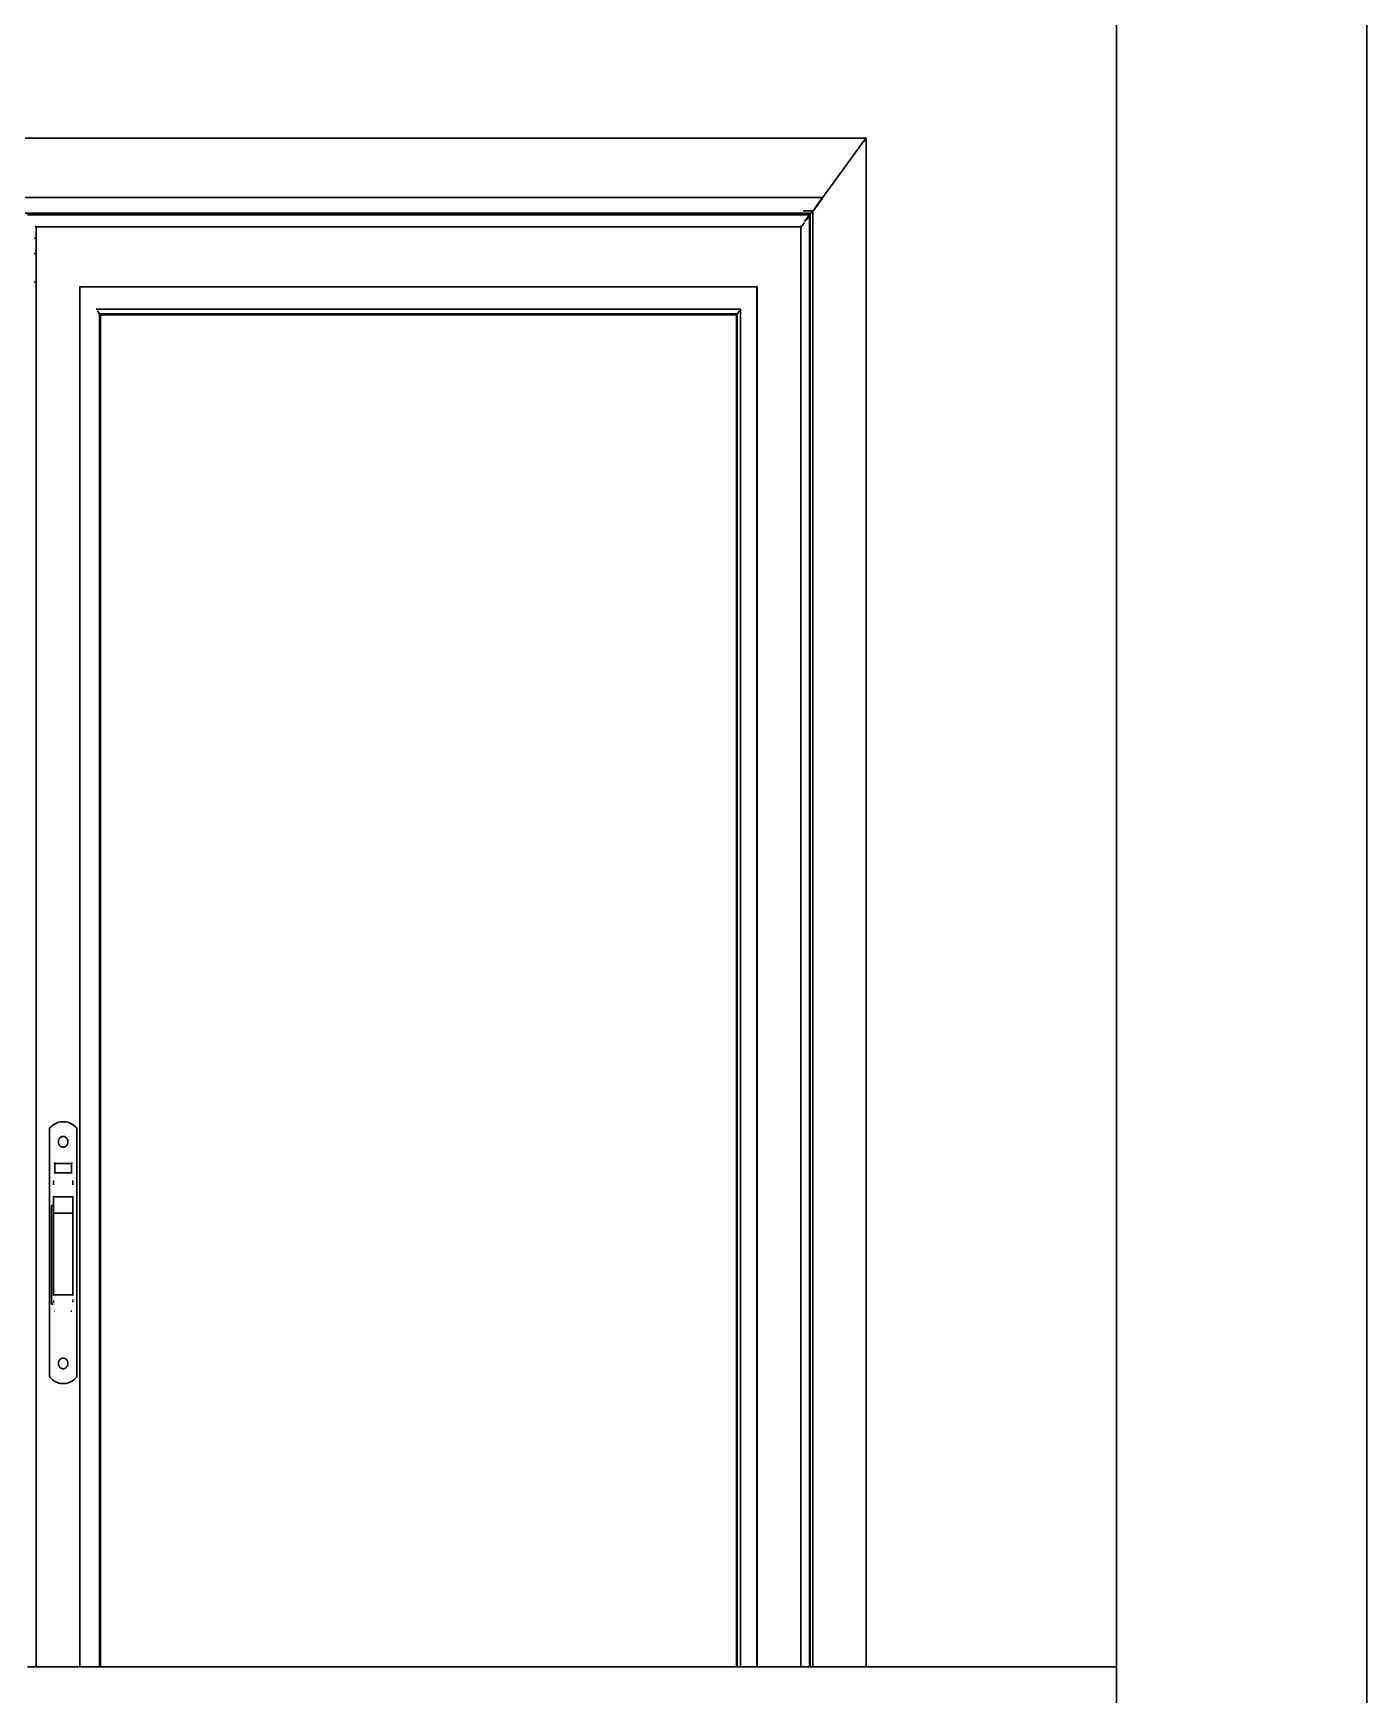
# Model space of a CAD drawing. Header units: inches. Extents: x 5914 to 162157, y -20538 to 282354.
# Drawn here: x 154539.9 to 154585.8, y -20026 to -19968.8 of the extents above; entities that cross this region are included whole.
import ezdxf

# ---------------------------------------------------------------- set-up
doc = ezdxf.new("R2010")
doc.units = ezdxf.units.IN
doc.header["$MEASUREMENT"] = 0
doc.layers.add('ELE1 RA', color=1, linetype='Continuous', lineweight=30)
doc.layers.add('HATCH RA', color=8, linetype='Continuous', lineweight=5)

# ---------------------------------------------------------------- blocks, each defined once
blk = doc.blocks.new('TDG')
at = {"layer": 'ELE1 RA'}
for p, q in [((159202.783, -15524.96), (159202.783, -15839.96)), ((159193.783, -15632.108), (159193.783, -15705.96)), ((159184.771, -15650.962), (159124.798, -15650.96)), ((159183.202, -15653.113), (159184.519, -15651.307)), ((159184.519, -15651.307), (159184.525, -15651.298)), ((159184.525, -15651.298), (159184.544, -15651.273)), ((159184.544, -15651.273), (159184.547, -15651.269)), ((159184.547, -15651.269), (159184.548, -15651.268)), ((159184.548, -15651.268), (159184.55, -15651.265)), ((159184.55, -15651.265), (159184.551, -15651.264)), ((159184.66, -15651.113), (159184.551, -15651.264)), ((159184.66, -15651.113), (159184.668, -15651.103)), ((159184.668, -15651.103), (159184.758, -15650.979)), ((159184.759, -15650.977), (159184.758, -15650.979)), ((159184.759, -15650.977), (159184.764, -15650.971)), ((159184.764, -15650.971), (159184.767, -15650.967)), ((159184.77, -15650.963), (159184.767, -15650.967)), ((159184.767, -15650.967), (159184.767, -15650.967)), ((159184.77, -15650.963), (159184.771, -15650.962)), ((159184.771, -15650.962), (159184.772, -15650.96)), ((159184.783, -15650.96), (159184.772, -15650.96)), ((159184.783, -15705.96), (159184.783, -15650.96)), ((159183.196, -15653.102), (159126.374, -15653.102)), ((159183.206, -15653.125), (159182.859, -15653.601)), ((159183.111, -15653.238), (159183.097, -15653.257)), ((159183.111, -15653.238), (159183.12, -15653.225)), ((159183.121, -15653.223), (159183.12, -15653.225)), ((159183.123, -15653.221), (159183.121, -15653.223)), ((159183.127, -15653.216), (159183.123, -15653.221)), ((159183.127, -15653.216), (159183.137, -15653.202)), ((159183.138, -15653.2), (159183.137, -15653.202)), ((159183.137, -15653.201), (159183.137, -15653.202)), ((159183.182, -15653.141), (159183.138, -15653.2)), ((159183.19, -15653.129), (159183.182, -15653.141)), ((159183.19, -15653.129), (159183.193, -15653.125)), ((159183.193, -15653.125), (159183.196, -15653.121)), ((159183.196, -15653.102), (159183.204, -15653.105)), ((159183.198, -15653.117), (159183.196, -15653.121)), ((159183.198, -15653.117), (159183.201, -15653.114)), ((159183.201, -15653.114), (159183.202, -15653.113)), ((159183.202, -15653.113), (159183.204, -15653.105)), ((159183.207, -15653.11), (159183.202, -15653.113)), ((159183.209, -15653.121), (159183.206, -15653.125)), ((159183.207, -15653.11), (159183.209, -15653.121)), ((159126.781, -15653.66), (159182.789, -15653.66)), ((159154.58, -15653.678), (159154.99, -15653.678)), ((159182.741, -15653.717), (159154.609, -15653.717)), ((159154.99, -15653.678), (159154.971, -15653.704)), ((159154.99, -15653.678), (159154.99, -15653.704)), ((159154.99, -15653.678), (159182.77, -15653.678)), ((159182.844, -15653.583), (159182.512, -15653.583)), ((159182.558, -15653.968), (159182.741, -15653.717)), ((159182.717, -15653.778), (159182.647, -15653.873)), ((159182.741, -15653.745), (159182.717, -15653.778)), ((159182.77, -15653.678), (159182.741, -15653.717)), ((159182.769, -15653.706), (159182.741, -15653.745)), ((159182.741, -15653.717), (159182.741, -15653.745)), ((159182.741, -15653.745), (159182.741, -15705.96)), ((159182.77, -15653.678), (159182.769, -15653.706)), ((159182.769, -15653.706), (159182.772, -15653.703)), ((159182.769, -15653.706), (159182.77, -15705.96)), ((159182.775, -15653.697), (159182.772, -15653.703)), ((159182.775, -15653.697), (159182.778, -15653.694)), ((159182.778, -15653.694), (159182.783, -15653.687)), ((159182.784, -15653.686), (159182.783, -15653.687)), ((159182.785, -15653.685), (159182.784, -15653.686)), ((159182.786, -15653.683), (159182.785, -15653.685)), ((159182.786, -15653.683), (159182.788, -15653.681)), ((159182.788, -15653.681), (159182.8, -15653.664)), ((159182.789, -15653.66), (159182.801, -15653.657)), ((159182.8, -15653.664), (159182.81, -15653.65)), ((159182.801, -15653.657), (159182.81, -15653.65)), ((159182.804, -15653.663), (159182.802, -15653.679)), ((159182.805, -15653.675), (159182.802, -15653.679)), ((159182.804, -15653.663), (159182.81, -15653.65)), ((159182.814, -15653.663), (159182.805, -15653.675)), ((159182.81, -15653.65), (159182.811, -15653.649)), ((159182.811, -15653.649), (159182.812, -15653.648)), ((159182.812, -15653.648), (159182.813, -15653.645)), ((159182.815, -15653.644), (159182.813, -15653.645)), ((159182.814, -15653.663), (159182.859, -15653.604)), ((159182.819, -15653.638), (159182.815, -15653.644)), ((159182.822, -15653.634), (159182.819, -15653.638)), ((159182.826, -15653.628), (159182.822, -15653.634)), ((159182.83, -15653.623), (159182.826, -15653.628)), ((159182.833, -15653.619), (159182.83, -15653.623)), ((159182.834, -15653.617), (159182.833, -15653.619)), ((159182.835, -15653.616), (159182.834, -15653.617)), ((159182.836, -15653.614), (159182.835, -15653.616)), ((159182.838, -15653.612), (159182.836, -15653.614)), ((159182.839, -15653.61), (159182.838, -15653.612)), ((159182.84, -15653.608), (159182.839, -15653.61)), ((159182.846, -15653.601), (159182.84, -15653.608)), ((159182.844, -15653.583), (159182.857, -15653.58)), ((159182.849, -15653.597), (159182.846, -15653.601)), ((159182.856, -15653.587), (159182.849, -15653.597)), ((159182.858, -15653.585), (159182.856, -15653.587)), ((159182.857, -15653.58), (159182.865, -15653.575)), ((159182.865, -15653.575), (159182.858, -15653.585)), ((159182.859, -15653.601), (159182.861, -15653.585)), ((159182.859, -15653.604), (159182.859, -15653.601)), ((159182.859, -15653.604), (159182.859, -15705.96)), ((159182.861, -15653.585), (159182.865, -15653.575)), ((159182.865, -15653.574), (159182.867, -15653.572)), ((159182.865, -15653.575), (159182.865, -15653.574)), ((159182.868, -15653.57), (159182.867, -15653.572)), ((159182.87, -15653.568), (159182.868, -15653.57)), ((159182.871, -15653.567), (159182.87, -15653.568)), ((159182.872, -15653.565), (159182.871, -15653.567)), ((159182.872, -15653.565), (159182.873, -15653.564)), ((159182.873, -15653.564), (159182.874, -15653.563)), ((159182.874, -15653.563), (159182.875, -15653.56)), ((159182.875, -15653.56), (159182.877, -15653.558)), ((159182.877, -15653.558), (159182.878, -15653.556)), ((159182.878, -15653.556), (159182.88, -15653.555)), ((159182.88, -15653.555), (159182.881, -15653.552)), ((159182.881, -15653.552), (159182.885, -15653.547)), ((159182.885, -15653.547), (159182.887, -15653.545)), ((159182.889, -15653.542), (159182.887, -15653.545)), ((159182.889, -15653.542), (159182.895, -15653.533)), ((159182.896, -15653.532), (159182.895, -15653.533)), ((159182.898, -15653.53), (159182.896, -15653.532)), ((159182.899, -15653.529), (159182.898, -15653.53)), ((159182.9, -15653.527), (159182.899, -15653.529)), ((159182.902, -15653.525), (159182.9, -15653.527)), ((159182.903, -15653.523), (159182.902, -15653.525)), ((159182.906, -15653.518), (159182.903, -15653.522)), ((159182.903, -15653.523), (159182.903, -15653.522)), ((159182.906, -15653.518), (159182.907, -15653.516)), ((159182.907, -15653.516), (159182.909, -15653.514)), ((159182.942, -15653.47), (159182.909, -15653.514)), ((159182.942, -15653.47), (159182.943, -15653.468)), ((159182.943, -15653.468), (159182.946, -15653.464)), ((159182.946, -15653.464), (159182.947, -15653.462)), ((159182.947, -15653.462), (159182.949, -15653.459)), ((159182.949, -15653.459), (159182.958, -15653.447)), ((159182.958, -15653.447), (159182.966, -15653.436)), ((159182.966, -15653.436), (159182.967, -15653.435)), ((159182.967, -15653.435), (159182.969, -15653.432)), ((159182.969, -15653.432), (159182.97, -15653.431)), ((159182.97, -15653.431), (159182.981, -15653.415)), ((159182.981, -15653.415), (159182.982, -15653.414)), ((159182.982, -15653.414), (159182.983, -15653.412)), ((159182.983, -15653.412), (159182.984, -15653.411)), ((159182.984, -15653.411), (159182.986, -15653.408)), ((159182.988, -15653.406), (159182.986, -15653.408)), ((159182.988, -15653.406), (159182.994, -15653.398)), ((159182.995, -15653.397), (159182.994, -15653.398)), ((159183, -15653.389), (159182.995, -15653.397)), ((159183.028, -15653.351), (159183, -15653.389)), ((159183.033, -15653.344), (159183.028, -15653.351)), ((159183.041, -15653.333), (159183.033, -15653.344)), ((159183.064, -15653.302), (159183.041, -15653.333)), ((159183.069, -15653.295), (159183.064, -15653.302)), ((159183.069, -15653.295), (159183.07, -15653.293)), ((159183.07, -15653.293), (159183.071, -15653.292)), ((159183.071, -15653.292), (159183.072, -15653.291)), ((159183.072, -15653.291), (159183.073, -15653.29)), ((159183.075, -15653.287), (159183.073, -15653.29)), ((159183.075, -15653.268), (159183.087, -15653.265)), ((159183.075, -15653.287), (159183.077, -15653.284)), ((159183.077, -15653.284), (159183.08, -15653.28)), ((159183.08, -15653.28), (159183.081, -15653.279)), ((159183.081, -15653.279), (159183.082, -15653.277)), ((159183.082, -15653.277), (159183.093, -15653.263)), ((159183.088, -15653.264), (159183.087, -15653.265)), ((159183.093, -15653.263), (159183.09, -15653.271)), ((159183.09, -15653.273), (159183.09, -15653.271)), ((159183.094, -15653.26), (159183.093, -15653.261)), ((159183.093, -15653.261), (159183.093, -15653.263)), ((159183.095, -15653.259), (159183.094, -15653.26)), ((159183.097, -15653.257), (159183.095, -15653.258)), ((159183.095, -15653.258), (159183.095, -15653.259)), ((159154.925, -15654.151), (159154.901, -15654.118)), ((159182.424, -15654.151), (159154.925, -15654.151)), ((159154.925, -15654.151), (159154.925, -15654.561)), ((159182.558, -15653.996), (159182.424, -15654.179)), ((159182.448, -15654.118), (159182.424, -15654.151)), ((159182.424, -15654.179), (159182.424, -15654.151)), ((159182.424, -15705.96), (159182.424, -15654.179)), ((159182.646, -15653.875), (159182.608, -15653.927)), ((159182.647, -15653.873), (159182.646, -15653.875)), ((159154.925, -15654.561), (159154.849, -15654.561)), ((159154.925, -15654.561), (159154.925, -15655.119)), ((159154.849, -15655.119), (159154.925, -15655.119)), ((159154.925, -15655.119), (159154.925, -15656.141)), ((159154.925, -15656.141), (159154.849, -15656.141)), ((159154.925, -15656.141), (159154.925, -15705.96)), ((159156.495, -15705.96), (159156.495, -15656.303)), ((159156.502, -15656.313), (159180.848, -15656.313)), ((159156.502, -15705.96), (159156.502, -15656.313)), ((159180.848, -15656.313), (159180.848, -15705.96)), ((159180.855, -15705.96), (159180.855, -15656.303)), ((159157.087, -15657.116), (159180.262, -15657.116)), ((159157.207, -15657.279), (159157.131, -15657.175)), ((159157.207, -15657.279), (159157.207, -15705.96)), ((159180.143, -15657.279), (159157.207, -15657.279)), ((159157.235, -15657.319), (159157.207, -15657.279)), ((159157.235, -15657.319), (159180.114, -15657.319)), ((159157.235, -15657.319), (159157.235, -15705.96)), ((159180.143, -15657.279), (159180.114, -15657.319)), ((159180.114, -15657.319), (159180.114, -15705.96)), ((159180.143, -15657.279), (159180.219, -15657.175)), ((159180.143, -15705.96), (159180.143, -15657.279)), ((159180.262, -15657.116), (159180.262, -15705.96)), ((159155.404, -15686.587), (159155.44, -15686.546)), ((159155.404, -15695.524), (159155.404, -15686.587)), ((159155.44, -15686.546), (159155.479, -15686.509)), ((159155.479, -15686.509), (159155.519, -15686.476)), ((159155.519, -15686.476), (159155.562, -15686.446)), ((159155.562, -15686.446), (159155.606, -15686.42)), ((159155.606, -15686.42), (159155.652, -15686.397)), ((159155.699, -15686.379), (159155.652, -15686.397)), ((159155.699, -15686.379), (159155.747, -15686.364)), ((159155.747, -15686.364), (159155.797, -15686.354)), ((159155.797, -15686.354), (159155.847, -15686.347)), ((159155.847, -15686.347), (159155.898, -15686.345)), ((159155.898, -15686.345), (159155.948, -15686.347)), ((159155.999, -15686.354), (159155.948, -15686.347)), ((159156.048, -15686.364), (159155.999, -15686.354)), ((159156.048, -15686.364), (159156.096, -15686.379)), ((159156.096, -15686.379), (159156.143, -15686.397)), ((159156.143, -15686.397), (159156.189, -15686.42)), ((159156.234, -15686.446), (159156.189, -15686.42)), ((159156.234, -15686.446), (159156.276, -15686.476)), ((159156.317, -15686.509), (159156.276, -15686.476)), ((159156.317, -15686.509), (159156.355, -15686.546)), ((159156.391, -15686.587), (159156.355, -15686.546)), ((159156.391, -15686.587), (159156.391, -15695.524)), ((159155.727, -15687.051), (159155.726, -15687.058)), ((159155.726, -15687.061), (159155.726, -15687.058)), ((159155.726, -15687.065), (159155.726, -15687.061)), ((159155.726, -15687.068), (159155.726, -15687.065)), ((159155.726, -15687.068), (159155.726, -15687.07)), ((159155.726, -15687.07), (159155.726, -15687.071)), ((159155.726, -15687.075), (159155.726, -15687.071)), ((159155.726, -15687.078), (159155.726, -15687.075)), ((159155.726, -15687.082), (159155.726, -15687.078)), ((159155.727, -15687.085), (159155.726, -15687.082)), ((159155.728, -15687.044), (159155.727, -15687.048)), ((159155.727, -15687.048), (159155.727, -15687.051)), ((159155.727, -15687.085), (159155.727, -15687.088)), ((159155.727, -15687.092), (159155.727, -15687.088)), ((159155.728, -15687.095), (159155.727, -15687.092)), ((159155.728, -15687.041), (159155.729, -15687.038)), ((159155.728, -15687.044), (159155.728, -15687.041)), ((159155.728, -15687.095), (159155.728, -15687.098)), ((159155.728, -15687.098), (159155.729, -15687.102)), ((159155.729, -15687.034), (159155.73, -15687.028)), ((159155.729, -15687.034), (159155.729, -15687.038)), ((159155.729, -15687.102), (159155.729, -15687.105)), ((159155.729, -15687.105), (159155.73, -15687.109)), ((159155.73, -15687.028), (159155.731, -15687.024)), ((159155.73, -15687.112), (159155.73, -15687.109)), ((159155.732, -15687.119), (159155.73, -15687.112)), ((159155.731, -15687.024), (159155.732, -15687.021)), ((159155.733, -15687.014), (159155.732, -15687.018)), ((159155.732, -15687.018), (159155.732, -15687.021)), ((159155.732, -15687.119), (159155.732, -15687.121)), ((159155.732, -15687.121), (159155.733, -15687.125)), ((159155.733, -15687.014), (159155.734, -15687.011)), ((159155.733, -15687.125), (159155.734, -15687.129)), ((159155.734, -15687.011), (159155.735, -15687.009)), ((159155.735, -15687.132), (159155.734, -15687.129)), ((159155.735, -15687.009), (159155.74, -15686.993)), ((159155.737, -15687.136), (159155.735, -15687.132)), ((159155.738, -15687.139), (159155.737, -15687.136)), ((159155.739, -15687.142), (159155.738, -15687.139)), ((159155.739, -15687.142), (159155.74, -15687.145)), ((159155.74, -15686.993), (159155.742, -15686.989)), ((159155.741, -15687.148), (159155.74, -15687.145)), ((159155.742, -15687.15), (159155.741, -15687.148)), ((159155.742, -15686.988), (159155.743, -15686.986)), ((159155.742, -15686.989), (159155.742, -15686.988)), ((159155.743, -15687.152), (159155.742, -15687.15)), ((159155.742, -15687.15), (159155.742, -15687.151)), ((159155.743, -15687.152), (159155.742, -15687.151)), ((159155.743, -15686.986), (159155.744, -15686.983)), ((159155.743, -15687.152), (159155.744, -15687.154)), ((159155.746, -15686.98), (159155.744, -15686.983)), ((159155.745, -15687.157), (159155.744, -15687.154)), ((159155.746, -15687.159), (159155.745, -15687.157)), ((159155.748, -15686.974), (159155.746, -15686.98)), ((159155.747, -15687.161), (159155.746, -15687.159)), ((159155.749, -15687.165), (159155.747, -15687.161)), ((159155.752, -15686.969), (159155.748, -15686.974)), ((159155.749, -15687.165), (159155.75, -15687.167)), ((159155.751, -15687.169), (159155.75, -15687.167)), ((159155.752, -15687.172), (159155.751, -15687.169)), ((159155.754, -15686.964), (159155.752, -15686.969)), ((159155.752, -15687.172), (159155.754, -15687.175)), ((159155.755, -15686.963), (159155.754, -15686.964)), ((159155.755, -15687.177), (159155.754, -15687.175)), ((159155.756, -15686.96), (159155.755, -15686.963)), ((159155.757, -15687.18), (159155.755, -15687.177)), ((159155.758, -15686.957), (159155.756, -15686.96)), ((159155.757, -15687.18), (159155.759, -15687.183)), ((159155.758, -15686.957), (159155.76, -15686.954)), ((159155.761, -15687.186), (159155.759, -15687.183)), ((159155.76, -15686.954), (159155.764, -15686.949)), ((159155.763, -15687.189), (159155.761, -15687.186)), ((159155.763, -15687.189), (159155.765, -15687.191)), ((159155.766, -15686.946), (159155.764, -15686.949)), ((159155.765, -15687.191), (159155.767, -15687.194)), ((159155.766, -15686.945), (159155.768, -15686.944)), ((159155.766, -15686.946), (159155.766, -15686.945)), ((159155.768, -15687.196), (159155.767, -15687.194)), ((159155.77, -15686.941), (159155.768, -15686.943)), ((159155.768, -15686.943), (159155.768, -15686.944)), ((159155.77, -15687.198), (159155.768, -15687.196)), ((159155.785, -15686.924), (159155.77, -15686.941)), ((159155.771, -15687.199), (159155.77, -15687.198)), ((159155.771, -15687.199), (159155.775, -15687.204)), ((159155.775, -15687.204), (159155.777, -15687.207)), ((159155.777, -15687.207), (159155.779, -15687.209)), ((159155.781, -15687.212), (159155.779, -15687.209)), ((159155.783, -15687.214), (159155.781, -15687.212)), ((159155.785, -15687.216), (159155.783, -15687.214)), ((159155.787, -15686.922), (159155.785, -15686.924)), ((159155.786, -15687.216), (159155.785, -15687.216)), ((159155.786, -15687.216), (159155.793, -15687.223)), ((159155.79, -15686.92), (159155.787, -15686.922)), ((159155.794, -15686.915), (159155.79, -15686.92)), ((159155.798, -15687.227), (159155.793, -15687.223)), ((159155.794, -15686.915), (159155.797, -15686.913)), ((159155.797, -15686.913), (159155.802, -15686.909)), ((159155.8, -15687.229), (159155.798, -15687.227)), ((159155.8, -15687.229), (159155.801, -15687.229)), ((159155.801, -15687.229), (159155.804, -15687.232)), ((159155.802, -15686.909), (159155.804, -15686.908)), ((159155.807, -15686.906), (159155.804, -15686.908)), ((159155.804, -15687.232), (159155.805, -15687.232)), ((159155.811, -15687.236), (159155.805, -15687.232)), ((159155.807, -15686.906), (159155.809, -15686.904)), ((159155.809, -15686.904), (159155.811, -15686.903)), ((159155.809, -15686.904), (159155.81, -15686.904)), ((159155.81, -15686.904), (159155.811, -15686.903)), ((159155.813, -15686.902), (159155.811, -15686.903)), ((159155.816, -15687.239), (159155.811, -15687.236)), ((159155.813, -15686.902), (159155.819, -15686.898)), ((159155.818, -15687.241), (159155.816, -15687.239)), ((159155.821, -15687.242), (159155.818, -15687.241)), ((159155.819, -15686.898), (159155.82, -15686.897)), ((159155.82, -15686.897), (159155.824, -15686.895)), ((159155.825, -15687.245), (159155.821, -15687.242)), ((159155.826, -15686.894), (159155.824, -15686.895)), ((159155.824, -15686.895), (159155.825, -15686.894)), ((159155.826, -15686.894), (159155.825, -15686.894)), ((159155.825, -15687.245), (159155.826, -15687.245)), ((159155.826, -15686.894), (159155.828, -15686.893)), ((159155.828, -15687.246), (159155.826, -15687.245)), ((159155.828, -15686.893), (159155.831, -15686.892)), ((159155.828, -15687.246), (159155.845, -15687.253)), ((159155.831, -15686.892), (159155.833, -15686.891)), ((159155.836, -15686.889), (159155.833, -15686.891)), ((159155.836, -15686.889), (159155.839, -15686.888)), ((159155.842, -15686.887), (159155.839, -15686.888)), ((159155.842, -15686.887), (159155.845, -15686.886)), ((159155.848, -15686.885), (159155.845, -15686.886)), ((159155.845, -15687.253), (159155.846, -15687.254)), ((159155.848, -15687.255), (159155.846, -15687.254)), ((159155.872, -15686.879), (159155.848, -15686.885)), ((159155.852, -15687.256), (159155.848, -15687.255)), ((159155.855, -15687.257), (159155.852, -15687.256)), ((159155.858, -15687.257), (159155.855, -15687.257)), ((159155.858, -15687.257), (159155.863, -15687.259)), ((159155.866, -15687.26), (159155.863, -15687.259)), ((159155.869, -15687.26), (159155.866, -15687.26)), ((159155.869, -15687.26), (159155.872, -15687.261)), ((159155.875, -15686.878), (159155.872, -15686.879)), ((159155.875, -15687.261), (159155.872, -15687.261)), ((159155.875, -15686.878), (159155.881, -15686.877)), ((159155.875, -15687.261), (159155.878, -15687.262)), ((159155.878, -15687.262), (159155.884, -15687.262)), ((159155.881, -15686.877), (159155.884, -15686.877)), ((159155.887, -15686.877), (159155.884, -15686.877)), ((159155.89, -15687.263), (159155.884, -15687.262)), ((159155.89, -15686.877), (159155.887, -15686.877)), ((159155.89, -15686.877), (159155.893, -15686.877)), ((159155.896, -15687.263), (159155.89, -15687.263)), ((159155.896, -15686.877), (159155.893, -15686.877)), ((159155.896, -15686.877), (159155.898, -15686.876)), ((159155.898, -15687.263), (159155.896, -15687.263)), ((159155.898, -15686.876), (159155.899, -15686.877)), ((159155.899, -15687.263), (159155.898, -15687.263)), ((159155.899, -15686.877), (159155.902, -15686.877)), ((159155.899, -15687.263), (159155.905, -15687.263)), ((159155.908, -15686.877), (159155.902, -15686.877)), ((159155.914, -15687.262), (159155.905, -15687.263)), ((159155.911, -15686.877), (159155.908, -15686.877)), ((159155.917, -15686.878), (159155.911, -15686.877)), ((159155.914, -15687.262), (159155.917, -15687.262)), ((159155.917, -15686.878), (159155.923, -15686.879)), ((159155.92, -15687.261), (159155.917, -15687.262)), ((159155.923, -15687.261), (159155.92, -15687.261)), ((159155.923, -15686.879), (159155.929, -15686.88)), ((159155.923, -15687.261), (159155.947, -15687.255)), ((159155.932, -15686.88), (159155.929, -15686.88)), ((159155.932, -15686.88), (159155.935, -15686.881)), ((159155.935, -15686.881), (159155.938, -15686.882)), ((159155.941, -15686.883), (159155.938, -15686.882)), ((159155.944, -15686.884), (159155.941, -15686.883)), ((159155.947, -15686.885), (159155.944, -15686.884)), ((159155.949, -15686.886), (159155.947, -15686.885)), ((159155.947, -15687.255), (159155.95, -15687.253)), ((159155.952, -15686.887), (159155.949, -15686.886)), ((159155.956, -15687.251), (159155.95, -15687.253)), ((159155.952, -15686.887), (159155.955, -15686.888)), ((159155.958, -15686.889), (159155.955, -15686.888)), ((159155.956, -15687.251), (159155.959, -15687.25)), ((159155.963, -15686.891), (159155.958, -15686.889)), ((159155.959, -15687.25), (159155.965, -15687.247)), ((159155.969, -15686.894), (159155.963, -15686.891)), ((159155.965, -15687.247), (159155.969, -15687.245)), ((159155.969, -15686.894), (159155.97, -15686.894)), ((159155.969, -15687.245), (159155.973, -15687.243)), ((159155.97, -15686.894), (159155.972, -15686.895)), ((159155.972, -15686.895), (159155.973, -15686.896)), ((159155.973, -15686.896), (159155.974, -15686.897)), ((159155.991, -15687.232), (159155.973, -15687.243)), ((159155.974, -15686.897), (159155.977, -15686.898)), ((159155.977, -15686.898), (159155.98, -15686.9)), ((159155.98, -15686.9), (159155.982, -15686.902)), ((159155.987, -15686.905), (159155.982, -15686.902)), ((159155.989, -15686.906), (159155.987, -15686.905)), ((159155.99, -15686.907), (159155.989, -15686.906)), ((159155.99, -15686.907), (159155.991, -15686.908)), ((159155.991, -15686.908), (159155.992, -15686.909)), ((159156.01, -15687.216), (159155.991, -15687.232)), ((159155.992, -15686.909), (159155.995, -15686.911)), ((159156, -15686.915), (159155.995, -15686.911)), ((159156, -15686.915), (159156.002, -15686.917)), ((159156.002, -15686.917), (159156.007, -15686.921)), ((159156.007, -15686.921), (159156.009, -15686.923)), ((159156.009, -15686.923), (159156.01, -15686.924)), ((159156.01, -15686.924), (159156.012, -15686.925)), ((159156.011, -15687.214), (159156.01, -15687.216)), ((159156.013, -15687.213), (159156.011, -15687.214)), ((159156.012, -15686.925), (159156.014, -15686.928)), ((159156.013, -15687.213), (159156.015, -15687.21)), ((159156.014, -15686.928), (159156.016, -15686.93)), ((159156.017, -15687.208), (159156.015, -15687.21)), ((159156.016, -15686.93), (159156.018, -15686.932)), ((159156.022, -15687.203), (159156.017, -15687.208)), ((159156.018, -15686.932), (159156.02, -15686.935)), ((159156.02, -15686.935), (159156.027, -15686.943)), ((159156.022, -15687.203), (159156.026, -15687.198)), ((159156.026, -15687.198), (159156.027, -15687.196)), ((159156.029, -15686.945), (159156.027, -15686.943)), ((159156.027, -15687.196), (159156.028, -15687.196)), ((159156.032, -15687.19), (159156.028, -15687.196)), ((159156.031, -15686.948), (159156.029, -15686.945)), ((159156.031, -15686.948), (159156.033, -15686.951)), ((159156.032, -15687.19), (159156.033, -15687.188)), ((159156.033, -15686.951), (159156.035, -15686.953)), ((159156.033, -15687.188), (159156.035, -15687.185)), ((159156.035, -15686.953), (159156.038, -15686.959)), ((159156.035, -15687.185), (159156.037, -15687.182)), ((159156.039, -15687.179), (159156.037, -15687.182)), ((159156.04, -15686.962), (159156.038, -15686.959)), ((159156.041, -15687.176), (159156.039, -15687.179)), ((159156.04, -15686.962), (159156.042, -15686.964)), ((159156.042, -15687.175), (159156.041, -15687.176)), ((159156.043, -15686.967), (159156.042, -15686.964)), ((159156.042, -15687.175), (159156.052, -15687.154)), ((159156.043, -15686.967), (159156.044, -15686.97)), ((159156.043, -15686.967), (159156.043, -15686.967)), ((159156.044, -15686.97), (159156.046, -15686.972)), ((159156.047, -15686.974), (159156.046, -15686.972)), ((159156.047, -15686.974), (159156.048, -15686.977)), ((159156.048, -15686.977), (159156.049, -15686.978)), ((159156.049, -15686.978), (159156.05, -15686.981)), ((159156.052, -15686.985), (159156.05, -15686.981)), ((159156.053, -15686.987), (159156.052, -15686.985)), ((159156.052, -15687.153), (159156.053, -15687.151)), ((159156.052, -15687.154), (159156.052, -15687.153)), ((159156.053, -15686.988), (159156.053, -15686.987)), ((159156.062, -15687.014), (159156.053, -15686.988)), ((159156.053, -15687.151), (159156.054, -15687.15)), ((159156.062, -15687.125), (159156.054, -15687.149)), ((159156.054, -15687.149), (159156.054, -15687.15)), ((159156.067, -15687.041), (159156.062, -15687.014)), ((159156.062, -15687.125), (159156.067, -15687.098)), ((159156.069, -15687.07), (159156.067, -15687.041)), ((159156.068, -15687.095), (159156.067, -15687.096)), ((159156.067, -15687.096), (159156.067, -15687.098)), ((159156.069, -15687.085), (159156.068, -15687.088)), ((159156.068, -15687.088), (159156.068, -15687.092)), ((159156.068, -15687.095), (159156.068, -15687.092)), ((159156.069, -15687.071), (159156.069, -15687.07)), ((159156.069, -15687.071), (159156.069, -15687.075)), ((159156.069, -15687.075), (159156.069, -15687.078)), ((159156.069, -15687.082), (159156.069, -15687.078)), ((159156.069, -15687.085), (159156.069, -15687.082)), ((159155.576, -15687.818), (159155.597, -15687.843)), ((159155.597, -15687.843), (159155.597, -15688.181)), ((159156.198, -15687.843), (159155.597, -15687.843)), ((159156.219, -15687.818), (159156.198, -15687.843)), ((159156.198, -15688.181), (159156.198, -15687.843)), ((159155.554, -15688.616), (159155.554, -15688.471)), ((159155.562, -15688.471), (159155.554, -15688.471)), ((159155.597, -15688.181), (159155.576, -15688.205)), ((159156.198, -15688.181), (159155.597, -15688.181)), ((159156.219, -15688.205), (159156.198, -15688.181)), ((159156.241, -15688.471), (159156.233, -15688.471)), ((159156.241, -15688.616), (159156.241, -15688.471)), ((159155.533, -15689.026), (159155.554, -15689.05)), ((159155.554, -15689.05), (159156.241, -15689.05)), ((159155.554, -15689.358), (159155.554, -15689.05)), ((159156.241, -15689.05), (159156.262, -15689.026)), ((159156.241, -15689.358), (159156.241, -15689.05)), ((159155.476, -15692.911), (159155.476, -15689.358)), ((159155.476, -15689.358), (159155.554, -15689.358)), ((159155.554, -15689.63), (159155.554, -15689.358)), ((159155.554, -15689.63), (159156.241, -15689.63)), ((159155.554, -15689.63), (159155.554, -15692.577)), ((159156.241, -15689.358), (159156.262, -15689.358)), ((159156.241, -15689.358), (159156.241, -15689.63)), ((159156.241, -15692.577), (159156.241, -15689.63)), ((159155.554, -15692.577), (159155.533, -15692.601)), ((159155.554, -15692.577), (159156.241, -15692.577)), ((159155.554, -15692.601), (159155.554, -15692.577)), ((159156.241, -15692.577), (159156.262, -15692.601)), ((159156.241, -15692.577), (159156.241, -15692.601)), ((159155.522, -15692.911), (159155.476, -15692.911)), ((159155.554, -15692.812), (159155.554, -15692.781)), ((159155.554, -15692.857), (159155.554, -15692.828)), ((159155.562, -15692.911), (159155.559, -15692.911)), ((159155.57, -15692.911), (159155.564, -15692.911)), ((159155.586, -15693.157), (159155.58, -15693.157)), ((159155.599, -15693.157), (159155.589, -15693.157)), ((159156.178, -15693.157), (159156.185, -15693.157)), ((159156.191, -15693.157), (159156.196, -15693.157)), ((159156.201, -15693.157), (159156.206, -15693.157)), ((159156.21, -15693.157), (159156.213, -15693.157)), ((159156.219, -15692.911), (159156.216, -15692.911)), ((159156.225, -15692.911), (159156.222, -15692.911)), ((159156.231, -15692.911), (159156.228, -15692.911)), ((159156.235, -15692.911), (159156.233, -15692.911)), ((159156.241, -15692.743), (159156.241, -15692.755)), ((159156.241, -15692.767), (159156.241, -15692.781)), ((159156.241, -15692.797), (159156.241, -15692.812)), ((159156.241, -15692.828), (159156.241, -15692.843)), ((159155.726, -15695.036), (159155.727, -15695.029)), ((159155.726, -15695.036), (159155.726, -15695.039)), ((159155.726, -15695.039), (159155.726, -15695.041)), ((159155.726, -15695.041), (159155.728, -15695.07)), ((159155.727, -15695.019), (159155.728, -15695.012)), ((159155.727, -15695.022), (159155.727, -15695.019)), ((159155.727, -15695.022), (159155.727, -15695.029)), ((159155.729, -15695.009), (159155.728, -15695.012)), ((159155.728, -15695.07), (159155.729, -15695.076)), ((159155.729, -15695.009), (159155.73, -15695.002)), ((159155.729, -15695.079), (159155.729, -15695.076)), ((159155.73, -15695.083), (159155.729, -15695.079)), ((159155.73, -15695.002), (159155.731, -15694.999)), ((159155.731, -15694.995), (159155.732, -15694.992)), ((159155.731, -15694.999), (159155.731, -15694.995)), ((159155.732, -15694.992), (159155.733, -15694.989)), ((159155.735, -15694.982), (159155.733, -15694.985)), ((159155.733, -15694.985), (159155.733, -15694.989)), ((159155.736, -15694.979), (159155.735, -15694.982)), ((159155.736, -15694.979), (159155.738, -15694.972)), ((159155.738, -15694.972), (159155.739, -15694.969)), ((159155.739, -15694.969), (159155.741, -15694.963)), ((159155.742, -15694.96), (159155.741, -15694.963)), ((159155.744, -15694.957), (159155.742, -15694.96)), ((159155.748, -15694.947), (159155.744, -15694.957)), ((159155.752, -15694.941), (159155.748, -15694.947)), ((159155.753, -15694.938), (159155.752, -15694.941)), ((159155.755, -15694.936), (159155.753, -15694.938)), ((159155.755, -15694.936), (159155.756, -15694.933)), ((159155.756, -15694.933), (159155.757, -15694.931)), ((159155.759, -15694.929), (159155.757, -15694.931)), ((159155.759, -15694.929), (159155.76, -15694.927)), ((159155.76, -15694.927), (159155.761, -15694.925)), ((159155.761, -15694.925), (159155.763, -15694.924)), ((159155.764, -15694.922), (159155.763, -15694.924)), ((159155.765, -15694.92), (159155.764, -15694.922)), ((159155.767, -15694.918), (159155.765, -15694.92)), ((159155.767, -15694.918), (159155.768, -15694.916)), ((159155.768, -15694.916), (159155.77, -15694.914)), ((159155.77, -15694.914), (159155.768, -15694.914)), ((159155.768, -15694.916), (159155.768, -15694.914)), ((159155.77, -15694.914), (159155.771, -15694.912)), ((159155.773, -15694.91), (159155.771, -15694.912)), ((159155.775, -15694.907), (159155.773, -15694.91)), ((159155.775, -15694.907), (159155.777, -15694.905)), ((159155.777, -15694.905), (159155.78, -15694.902)), ((159155.78, -15694.902), (159155.782, -15694.9)), ((159155.784, -15694.898), (159155.782, -15694.9)), ((159155.784, -15694.898), (159155.785, -15694.895)), ((159155.785, -15694.895), (159155.789, -15694.893)), ((159155.789, -15694.893), (159155.791, -15694.891)), ((159155.791, -15694.891), (159155.794, -15694.889)), ((159155.794, -15694.889), (159155.796, -15694.887)), ((159155.796, -15694.887), (159155.799, -15694.885)), ((159155.804, -15694.881), (159155.799, -15694.885)), ((159155.806, -15694.879), (159155.804, -15694.879)), ((159155.804, -15694.879), (159155.804, -15694.881)), ((159155.806, -15694.879), (159155.812, -15694.875)), ((159155.812, -15694.875), (159155.814, -15694.874)), ((159155.814, -15694.874), (159155.817, -15694.872)), ((159155.82, -15694.871), (159155.817, -15694.872)), ((159155.82, -15694.871), (159155.822, -15694.869)), ((159155.822, -15694.869), (159155.825, -15694.868)), ((159155.828, -15694.866), (159155.825, -15694.866)), ((159155.825, -15694.868), (159155.825, -15694.866)), ((159155.831, -15694.865), (159155.828, -15694.866)), ((159155.831, -15694.865), (159155.836, -15694.862)), ((159155.842, -15694.86), (159155.836, -15694.862)), ((159155.842, -15694.86), (159155.845, -15694.859)), ((159155.848, -15694.856), (159155.845, -15694.859)), ((159155.85, -15694.857), (159155.848, -15694.856)), ((159155.853, -15694.856), (159155.85, -15694.857)), ((159155.859, -15694.854), (159155.853, -15694.856)), ((159155.859, -15694.854), (159155.862, -15694.854)), ((159155.862, -15694.854), (159155.865, -15694.853)), ((159155.868, -15694.852), (159155.865, -15694.853)), ((159155.872, -15694.85), (159155.868, -15694.852)), ((159155.874, -15694.851), (159155.872, -15694.85)), ((159155.877, -15694.851), (159155.874, -15694.851)), ((159155.88, -15694.851), (159155.877, -15694.851)), ((159155.88, -15694.851), (159155.886, -15694.85)), ((159155.892, -15694.85), (159155.886, -15694.85)), ((159155.895, -15694.849), (159155.892, -15694.85)), ((159155.895, -15694.849), (159155.898, -15694.848)), ((159155.895, -15694.849), (159155.898, -15694.849)), ((159155.898, -15694.848), (159155.901, -15694.849)), ((159155.898, -15694.849), (159155.901, -15694.849)), ((159155.904, -15694.85), (159155.901, -15694.849)), ((159155.907, -15694.85), (159155.904, -15694.85)), ((159155.907, -15694.85), (159155.91, -15694.85)), ((159155.91, -15694.85), (159155.913, -15694.85)), ((159155.916, -15694.851), (159155.913, -15694.85)), ((159155.919, -15694.851), (159155.916, -15694.851)), ((159155.922, -15694.851), (159155.919, -15694.851)), ((159155.922, -15694.851), (159155.923, -15694.85)), ((159155.923, -15694.85), (159155.925, -15694.852)), ((159155.928, -15694.852), (159155.925, -15694.852)), ((159155.936, -15694.854), (159155.928, -15694.852)), ((159155.939, -15694.855), (159155.936, -15694.854)), ((159155.939, -15694.855), (159155.945, -15694.857)), ((159155.947, -15694.856), (159155.945, -15694.857)), ((159155.947, -15694.856), (159155.951, -15694.859)), ((159155.951, -15694.859), (159155.957, -15694.861)), ((159155.963, -15694.864), (159155.957, -15694.861)), ((159155.963, -15694.864), (159155.965, -15694.865)), ((159155.965, -15694.865), (159155.968, -15694.867)), ((159155.97, -15694.866), (159155.968, -15694.867)), ((159155.971, -15694.868), (159155.97, -15694.866)), ((159155.971, -15694.868), (159155.974, -15694.87)), ((159155.974, -15694.87), (159155.979, -15694.873)), ((159155.982, -15694.875), (159155.979, -15694.873)), ((159155.982, -15694.875), (159155.987, -15694.878)), ((159155.991, -15694.879), (159155.987, -15694.878)), ((159155.992, -15694.882), (159155.991, -15694.879)), ((159155.992, -15694.882), (159155.994, -15694.883)), ((159155.998, -15694.886), (159155.994, -15694.883)), ((159156, -15694.888), (159155.998, -15694.886)), ((159156, -15694.888), (159156.002, -15694.889)), ((159156.002, -15694.889), (159156.005, -15694.892)), ((159156.008, -15694.895), (159156.005, -15694.892)), ((159156.01, -15694.895), (159156.008, -15694.895)), ((159156.012, -15694.898), (159156.01, -15694.895)), ((159156.012, -15694.898), (159156.013, -15694.9)), ((159156.013, -15694.9), (159156.016, -15694.902)), ((159156.018, -15694.905), (159156.016, -15694.902)), ((159156.022, -15694.91), (159156.018, -15694.905)), ((159156.026, -15694.915), (159156.022, -15694.91)), ((159156.027, -15694.914), (159156.022, -15694.91)), ((159156.028, -15694.918), (159156.026, -15694.915)), ((159156.028, -15694.918), (159156.027, -15694.914)), ((159156.03, -15694.92), (159156.028, -15694.918)), ((159156.032, -15694.923), (159156.03, -15694.92)), ((159156.034, -15694.926), (159156.032, -15694.923)), ((159156.036, -15694.928), (159156.034, -15694.926)), ((159156.036, -15694.928), (159156.038, -15694.931)), ((159156.038, -15694.931), (159156.039, -15694.934)), ((159156.041, -15694.937), (159156.039, -15694.934)), ((159156.042, -15694.936), (159156.039, -15694.934)), ((159156.041, -15694.937), (159156.042, -15694.936)), ((159156.041, -15694.937), (159156.043, -15694.94)), ((159156.043, -15694.94), (159156.044, -15694.943)), ((159156.046, -15694.946), (159156.044, -15694.943)), ((159156.047, -15694.949), (159156.046, -15694.946)), ((159156.047, -15694.949), (159156.049, -15694.952)), ((159156.049, -15694.952), (159156.05, -15694.955)), ((159156.052, -15694.958), (159156.05, -15694.955)), ((159156.053, -15694.96), (159156.052, -15694.958)), ((159156.053, -15694.961), (159156.053, -15694.96)), ((159156.054, -15694.964), (159156.053, -15694.961)), ((159156.058, -15694.973), (159156.054, -15694.964)), ((159156.058, -15694.973), (159156.059, -15694.977)), ((159156.059, -15694.977), (159156.06, -15694.98)), ((159156.061, -15694.983), (159156.06, -15694.98)), ((159156.062, -15694.985), (159156.061, -15694.983)), ((159156.062, -15694.989), (159156.062, -15694.985)), ((159156.063, -15694.993), (159156.062, -15694.989)), ((159156.063, -15694.993), (159156.064, -15694.996)), ((159156.065, -15694.999), (159156.064, -15694.996)), ((159156.065, -15694.999), (159156.066, -15695.006)), ((159156.065, -15695.083), (159156.066, -15695.08)), ((159156.066, -15695.006), (159156.066, -15695.009)), ((159156.066, -15695.009), (159156.067, -15695.012)), ((159156.067, -15695.073), (159156.066, -15695.076)), ((159156.066, -15695.076), (159156.066, -15695.08)), ((159156.067, -15695.016), (159156.067, -15695.012)), ((159156.068, -15695.021), (159156.067, -15695.016)), ((159156.067, -15695.07), (159156.068, -15695.066)), ((159156.067, -15695.07), (159156.067, -15695.073)), ((159156.069, -15695.037), (159156.068, -15695.021)), ((159156.069, -15695.056), (159156.068, -15695.063)), ((159156.068, -15695.066), (159156.068, -15695.063)), ((159156.069, -15695.039), (159156.069, -15695.037)), ((159156.069, -15695.039), (159156.069, -15695.041)), ((159156.069, -15695.041), (159156.069, -15695.043)), ((159156.069, -15695.044), (159156.069, -15695.043)), ((159156.069, -15695.046), (159156.069, -15695.044)), ((159156.069, -15695.046), (159156.069, -15695.05)), ((159156.069, -15695.05), (159156.069, -15695.056)), ((159155.404, -15695.524), (159155.44, -15695.564)), ((159155.479, -15695.601), (159155.44, -15695.564)), ((159155.479, -15695.601), (159155.519, -15695.635)), ((159155.562, -15695.665), (159155.519, -15695.635)), ((159155.606, -15695.691), (159155.562, -15695.665)), ((159155.73, -15695.083), (159155.731, -15695.089)), ((159155.731, -15695.089), (159155.733, -15695.096)), ((159155.733, -15695.096), (159155.733, -15695.097)), ((159155.734, -15695.099), (159155.733, -15695.097)), ((159155.734, -15695.099), (159155.735, -15695.105)), ((159155.736, -15695.109), (159155.735, -15695.105)), ((159155.736, -15695.109), (159155.737, -15695.112)), ((159155.737, -15695.112), (159155.739, -15695.115)), ((159155.74, -15695.118), (159155.739, -15695.115)), ((159155.741, -15695.121), (159155.74, -15695.118)), ((159155.742, -15695.123), (159155.741, -15695.121)), ((159155.742, -15695.124), (159155.742, -15695.123)), ((159155.743, -15695.127), (159155.742, -15695.124)), ((159155.743, -15695.127), (159155.745, -15695.13)), ((159155.745, -15695.13), (159155.746, -15695.133)), ((159155.746, -15695.133), (159155.749, -15695.139)), ((159155.751, -15695.142), (159155.749, -15695.139)), ((159155.751, -15695.142), (159155.752, -15695.145)), ((159155.752, -15695.145), (159155.754, -15695.146)), ((159155.754, -15695.146), (159155.756, -15695.151)), ((159155.756, -15695.151), (159155.757, -15695.154)), ((159155.759, -15695.157), (159155.757, -15695.154)), ((159155.761, -15695.159), (159155.759, -15695.157)), ((159155.763, -15695.162), (159155.761, -15695.159)), ((159155.763, -15695.162), (159155.765, -15695.165)), ((159155.767, -15695.168), (159155.765, -15695.165)), ((159155.768, -15695.168), (159155.767, -15695.168)), ((159155.768, -15695.168), (159155.769, -15695.17)), ((159155.769, -15695.17), (159155.771, -15695.173)), ((159155.775, -15695.178), (159155.771, -15695.173)), ((159155.777, -15695.18), (159155.775, -15695.178)), ((159155.777, -15695.18), (159155.782, -15695.185)), ((159155.782, -15695.185), (159155.783, -15695.187)), ((159155.785, -15695.187), (159155.783, -15695.187)), ((159155.787, -15695.19), (159155.785, -15695.187)), ((159155.789, -15695.192), (159155.787, -15695.19)), ((159155.789, -15695.192), (159155.79, -15695.193)), ((159155.792, -15695.194), (159155.79, -15695.193)), ((159155.794, -15695.196), (159155.792, -15695.194)), ((159155.794, -15695.196), (159155.795, -15695.198)), ((159155.795, -15695.198), (159155.797, -15695.199)), ((159155.797, -15695.199), (159155.799, -15695.2)), ((159155.799, -15695.2), (159155.801, -15695.202)), ((159155.801, -15695.202), (159155.804, -15695.203)), ((159155.804, -15695.203), (159155.805, -15695.205)), ((159155.805, -15695.205), (159155.81, -15695.209)), ((159155.81, -15695.209), (159155.813, -15695.211)), ((159155.816, -15695.212), (159155.813, -15695.211)), ((159155.821, -15695.216), (159155.816, -15695.212)), ((159155.825, -15695.217), (159155.821, -15695.216)), ((159155.821, -15695.216), (159155.825, -15695.216)), ((159155.825, -15695.216), (159155.848, -15695.226)), ((159155.848, -15695.226), (159155.853, -15695.229)), ((159155.853, -15695.229), (159155.848, -15695.227)), ((159155.856, -15695.23), (159155.853, -15695.229)), ((159155.859, -15695.231), (159155.856, -15695.23)), ((159155.859, -15695.231), (159155.865, -15695.232)), ((159155.868, -15695.233), (159155.865, -15695.232)), ((159155.871, -15695.233), (159155.868, -15695.233)), ((159155.871, -15695.233), (159155.872, -15695.232)), ((159155.872, -15695.232), (159155.874, -15695.234)), ((159155.874, -15695.234), (159155.879, -15695.235)), ((159155.885, -15695.235), (159155.879, -15695.235)), ((159155.885, -15695.235), (159155.888, -15695.235)), ((159155.888, -15695.235), (159155.894, -15695.236)), ((159155.894, -15695.236), (159155.898, -15695.234)), ((159155.898, -15695.234), (159155.9, -15695.236)), ((159155.903, -15695.236), (159155.9, -15695.236)), ((159155.906, -15695.235), (159155.903, -15695.236)), ((159155.909, -15695.235), (159155.906, -15695.235)), ((159155.912, -15695.235), (159155.909, -15695.235)), ((159155.915, -15695.235), (159155.912, -15695.235)), ((159155.918, -15695.234), (159155.915, -15695.235)), ((159155.918, -15695.234), (159155.923, -15695.232)), ((159155.923, -15695.232), (159155.924, -15695.233)), ((159155.924, -15695.233), (159155.927, -15695.233)), ((159155.927, -15695.233), (159155.93, -15695.232)), ((159155.933, -15695.231), (159155.93, -15695.232)), ((159155.939, -15695.23), (159155.933, -15695.231)), ((159155.942, -15695.229), (159155.939, -15695.23)), ((159155.945, -15695.228), (159155.942, -15695.229)), ((159155.945, -15695.228), (159155.947, -15695.226)), ((159155.947, -15695.227), (159155.945, -15695.228)), ((159155.97, -15695.216), (159155.947, -15695.226)), ((159155.97, -15695.216), (159155.973, -15695.216)), ((159155.971, -15695.217), (159155.973, -15695.216)), ((159155.973, -15695.216), (159155.976, -15695.215)), ((159155.978, -15695.213), (159155.976, -15695.215)), ((159155.984, -15695.21), (159155.978, -15695.213)), ((159155.986, -15695.208), (159155.984, -15695.21)), ((159155.986, -15695.208), (159155.989, -15695.206)), ((159155.989, -15695.206), (159155.991, -15695.203)), ((159155.989, -15695.206), (159155.992, -15695.204)), ((159155.991, -15695.203), (159156.01, -15695.187)), ((159156.01, -15695.187), (159156.027, -15695.168)), ((159156.027, -15695.168), (159156.042, -15695.146)), ((159156.044, -15695.144), (159156.042, -15695.146)), ((159156.045, -15695.141), (159156.044, -15695.144)), ((159156.047, -15695.138), (159156.045, -15695.141)), ((159156.05, -15695.132), (159156.047, -15695.138)), ((159156.05, -15695.132), (159156.051, -15695.129)), ((159156.051, -15695.129), (159156.052, -15695.125)), ((159156.053, -15695.123), (159156.052, -15695.125)), ((159156.055, -15695.119), (159156.053, -15695.123)), ((159156.055, -15695.119), (159156.056, -15695.116)), ((159156.057, -15695.113), (159156.056, -15695.116)), ((159156.058, -15695.109), (159156.057, -15695.113)), ((159156.06, -15695.103), (159156.058, -15695.109)), ((159156.061, -15695.1), (159156.06, -15695.103)), ((159156.062, -15695.097), (159156.061, -15695.1)), ((159156.062, -15695.097), (159156.063, -15695.093)), ((159156.064, -15695.09), (159156.063, -15695.093)), ((159156.065, -15695.086), (159156.064, -15695.09)), ((159156.065, -15695.086), (159156.065, -15695.083)), ((159156.234, -15695.665), (159156.189, -15695.691)), ((159156.276, -15695.635), (159156.234, -15695.665)), ((159156.317, -15695.601), (159156.276, -15695.635)), ((159156.355, -15695.564), (159156.317, -15695.601)), ((159156.391, -15695.524), (159156.355, -15695.564)), ((159155.652, -15695.713), (159155.606, -15695.691)), ((159155.699, -15695.732), (159155.652, -15695.713)), ((159155.747, -15695.747), (159155.699, -15695.732)), ((159155.797, -15695.757), (159155.747, -15695.747)), ((159155.847, -15695.764), (159155.797, -15695.757)), ((159155.898, -15695.766), (159155.847, -15695.764)), ((159155.948, -15695.764), (159155.898, -15695.766)), ((159155.999, -15695.757), (159155.948, -15695.764)), ((159156.048, -15695.747), (159155.999, -15695.757)), ((159156.096, -15695.732), (159156.048, -15695.747)), ((159156.143, -15695.713), (159156.096, -15695.732)), ((159156.189, -15695.691), (159156.143, -15695.713)), ((159154.609, -15705.96), (159154.925, -15705.96)), ((159154.925, -15705.96), (159156.495, -15705.96)), ((159156.495, -15705.96), (159156.502, -15705.96)), ((159156.502, -15705.96), (159157.207, -15705.96)), ((159157.207, -15705.96), (159157.235, -15705.96)), ((159157.235, -15705.96), (159180.114, -15705.96)), ((159180.114, -15705.96), (159180.143, -15705.96)), ((159180.143, -15705.96), (159180.262, -15705.96)), ((159180.262, -15705.96), (159180.848, -15705.96)), ((159180.848, -15705.96), (159180.855, -15705.96)), ((159180.855, -15705.96), (159182.424, -15705.96)), ((159182.424, -15705.96), (159182.741, -15705.96)), ((159182.741, -15705.96), (159182.77, -15705.96)), ((159182.77, -15705.96), (159182.859, -15705.96)), ((159182.859, -15705.96), (159184.783, -15705.96)), ((159184.783, -15705.96), (159193.783, -15705.96)), ((159193.783, -15707.96), (159193.783, -15705.96))]:
    blk.add_line(p, q, dxfattribs=at)

msp = doc.modelspace()

# ---------------------------------------------------------------- block references
at = {"layer": 'HATCH RA', "xscale": 0.9568106312292479, "yscale": 0.9568106312292479, "zscale": 0.9568106312292479}
msp.add_blockref('TDG', (2258.922, -4997.452), dxfattribs=at)

doc.saveas('drawing.dxf')
